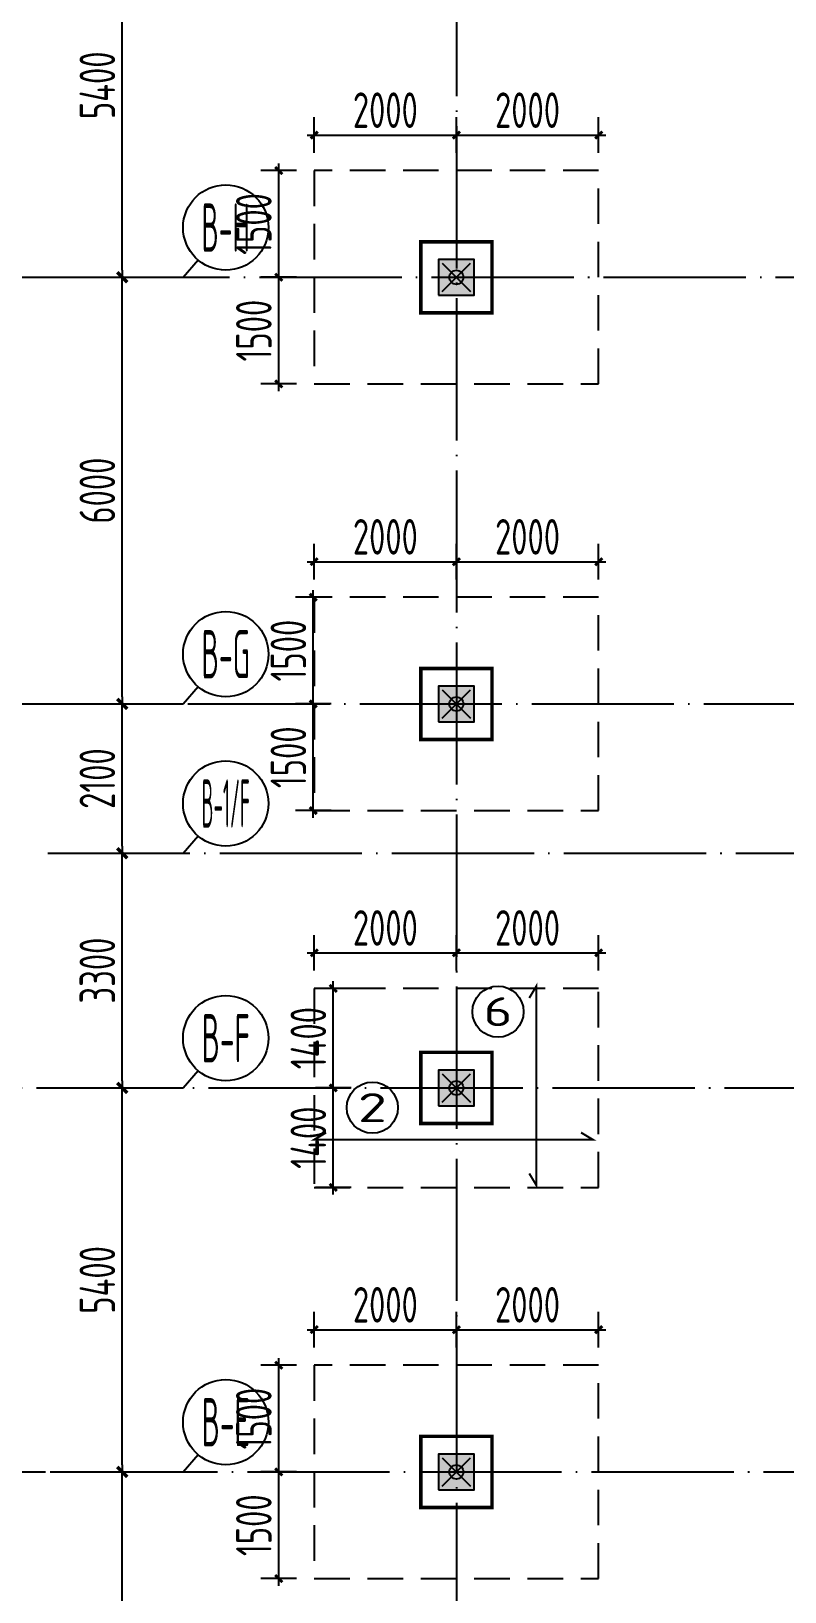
# Model space of a CAD drawing. Extents: x -57409 to 252654, y -8259 to 229119.
# Drawn here: x 120597 to 131196, y 89177 to 111123 of the extents above; entities that cross this region are included whole.
import ezdxf
from ezdxf.enums import TextEntityAlignment as Align

# ---------------------------------------------------------------- set-up
doc = ezdxf.new("R2010")
doc.units = 0
doc.header["$LTSCALE"] = 100
doc.header["$PDMODE"] = 35
doc.header["$PDSIZE"] = 200
doc.linetypes.add('DASHED', pattern=[0.75, 0.5, -0.25])
doc.linetypes.add('DOTE', pattern=[2.42, 2, -0.2, 0.02, -0.2])
doc.layers.get('0').update_dxf_attribs({"linetype": 'CONTINUOUS'})
doc.layers.get('Defpoints').update_dxf_attribs({"linetype": 'CONTINUOUS'})
for name, color, linetype in [('B-TEXT', 3, 'CONTINUOUS'), ('codim', 7, 'CONTINUOUS'), ('COLU', 7, 'CONTINUOUS'), ('CT', 2, 'CONTINUOUS'), ('dote', 253, 'DOTE'), ('h填实-柱墙', 254, 'CONTINUOUS'), ('Z-AXIS', 3, 'CONTINUOUS'), ('Z-TEXT', 2, 'CONTINUOUS'), ('z柱下板带', 140, 'CONTINUOUS'), ('板底钢筋', 24, 'CONTINUOUS')]:
    doc.layers.add(name, color=color, linetype=linetype)
doc.layers.add('重心计算', color=7, linetype='CONTINUOUS', plot=False)
doc.styles.add('_TCH_AXIS', font='tssdeng.shx', dxfattribs={"width": 0.7, "bigfont": 'tssdchn.shx'})
doc.styles.add('COMPLEX', font='tssdeng.shx', dxfattribs={"width": 0.7, "bigfont": 'tssdchn.shx'})
doc.styles.add('Jgcad-DIM', font='tssdeng.shx', dxfattribs={"width": 0.7, "bigfont": 'tssdchn.shx'})
doc.styles.add('TSSD_Dimension', font='tssdeng.shx', dxfattribs={"width": 0.7})
doc.dimstyles.new('TSSD_100_100$0', dxfattribs={"dimtxt": 300, "dimasz": 100, "dimexe": 100, "dimexo": 250, "dimgap": 100, "dimtad": 1, "dimdec": 0, "dimzin": 0, "dimdsep": 46, "dimtxsty": 'TSSD_Dimension', "dimblk": '_tsdbk', "dimblk1": '_tsdbk', "dimblk2": '_tsdbk', "dimsah": 1, "dimcen": 0, "dimdle": 100, "dimclrt": 7, "dimadec": 0, "dimazin": 0, "dimtfac": 1, "dimtdec": 0, "dimtix": 1, "dimtmove": 2, "dimatfit": 3, "dimldrblk": '_tsdbk', "dimfxl": 1, "dimtolj": 1, "dimtzin": 0, "dimarcsym": 0})

# ---------------------------------------------------------------- blocks, each defined once
blk = doc.blocks.new('_tsdbk')
blk.add_line((-1, 0), (0, 0))
at = {"const_width": 0.5}
blk.add_lwpolyline([(-0.7, -0.7), (0.7, 0.7)], dxfattribs=at)
blk = doc.blocks.new('*D218')
at = {"layer": 'Defpoints', "color": 0}
for p in [(120616, 90863), (121877, 90863), (120616, 84863)]:
    blk.add_point(p, dxfattribs=at)
at = {"layer": 'Z-AXIS', "color": 0, "lineweight": -2}
for p, q in [((120866, 90863), (121977, 90863)), ((121877, 84963), (121877, 90763)), ((120866, 84863), (121977, 84863))]:
    blk.add_line(p, q, dxfattribs=at)
at = {"layer": 'Z-AXIS', "color": 0, "lineweight": -2, "xscale": 100, "yscale": 100, "zscale": 100}
for p, rotation in [((121877, 90863), 90), ((121877, 84863), 270)]:
    blk.add_blockref('_tsdbk', p, dxfattribs=dict(at, rotation=rotation))
at = {"layer": 'Z-AXIS', "color": 7, "insert": (121527, 87863), "char_height": 500, "attachment_point": 5, "rotation": 90, "style": 'TSSD_Dimension'}
blk.add_mtext('\\A1;6000', dxfattribs=at)
blk = doc.blocks.new('*D219')
at = {"layer": 'Defpoints', "color": 0}
for p in [(120616, 96263), (121877, 96263), (120616, 90863)]:
    blk.add_point(p, dxfattribs=at)
at = {"layer": 'Z-AXIS', "color": 0, "lineweight": -2}
for p, q in [((120866, 96263), (121977, 96263)), ((121877, 90963), (121877, 96163)), ((120866, 90863), (121977, 90863))]:
    blk.add_line(p, q, dxfattribs=at)
at = {"layer": 'Z-AXIS', "color": 0, "lineweight": -2, "xscale": 100, "yscale": 100, "zscale": 100}
for p, rotation in [((121877, 96263), 90), ((121877, 90863), 270)]:
    blk.add_blockref('_tsdbk', p, dxfattribs=dict(at, rotation=rotation))
at = {"layer": 'Z-AXIS', "color": 7, "insert": (121527, 93563), "char_height": 500, "attachment_point": 5, "rotation": 90, "style": 'TSSD_Dimension'}
blk.add_mtext('\\A1;5400', dxfattribs=at)
blk = doc.blocks.new('*D220')
at = {"layer": 'Defpoints', "color": 0}
for p in [(120616, 99563), (121877, 99563), (120616, 96263)]:
    blk.add_point(p, dxfattribs=at)
at = {"layer": 'Z-AXIS', "color": 0, "lineweight": -2}
for p, q in [((120866, 99563), (121977, 99563)), ((121877, 96363), (121877, 99463)), ((120866, 96263), (121977, 96263))]:
    blk.add_line(p, q, dxfattribs=at)
at = {"layer": 'Z-AXIS', "color": 0, "lineweight": -2, "xscale": 100, "yscale": 100, "zscale": 100}
for p, rotation in [((121877, 99563), 90), ((121877, 96263), 270)]:
    blk.add_blockref('_tsdbk', p, dxfattribs=dict(at, rotation=rotation))
at = {"layer": 'Z-AXIS', "color": 7, "insert": (121527, 97913), "char_height": 500, "attachment_point": 5, "rotation": 90, "style": 'TSSD_Dimension'}
blk.add_mtext('\\A1;3300', dxfattribs=at)
blk = doc.blocks.new('*D221')
at = {"layer": 'Defpoints', "color": 0}
for p in [(120616, 101663), (121877, 101663), (120616, 99563)]:
    blk.add_point(p, dxfattribs=at)
at = {"layer": 'Z-AXIS', "color": 0, "lineweight": -2}
for p, q in [((120866, 101663), (121977, 101663)), ((121877, 99663), (121877, 101563)), ((120866, 99563), (121977, 99563))]:
    blk.add_line(p, q, dxfattribs=at)
at = {"layer": 'Z-AXIS', "color": 0, "lineweight": -2, "xscale": 100, "yscale": 100, "zscale": 100}
for p, rotation in [((121877, 101663), 90), ((121877, 99563), 270)]:
    blk.add_blockref('_tsdbk', p, dxfattribs=dict(at, rotation=rotation))
at = {"layer": 'Z-AXIS', "color": 7, "insert": (121527, 100613), "char_height": 500, "attachment_point": 5, "rotation": 90, "style": 'TSSD_Dimension'}
blk.add_mtext('\\A1;2100', dxfattribs=at)
blk = doc.blocks.new('*D222')
at = {"layer": 'Defpoints', "color": 0}
for p in [(120616, 107663), (121877, 107663), (120616, 101663)]:
    blk.add_point(p, dxfattribs=at)
at = {"layer": 'Z-AXIS', "color": 0, "lineweight": -2}
for p, q in [((120866, 107663), (121977, 107663)), ((121877, 101763), (121877, 107563)), ((120866, 101663), (121977, 101663))]:
    blk.add_line(p, q, dxfattribs=at)
at = {"layer": 'Z-AXIS', "color": 0, "lineweight": -2, "xscale": 100, "yscale": 100, "zscale": 100}
for p, rotation in [((121877, 107663), 90), ((121877, 101663), 270)]:
    blk.add_blockref('_tsdbk', p, dxfattribs=dict(at, rotation=rotation))
at = {"layer": 'Z-AXIS', "color": 7, "insert": (121527, 104663), "char_height": 500, "attachment_point": 5, "rotation": 90, "style": 'TSSD_Dimension'}
blk.add_mtext('\\A1;6000', dxfattribs=at)
blk = doc.blocks.new('*D223')
at = {"layer": 'Defpoints', "color": 0}
for p in [(120616, 113063), (121877, 113063), (120616, 107663)]:
    blk.add_point(p, dxfattribs=at)
at = {"layer": 'Z-AXIS', "color": 0, "lineweight": -2}
for p, q in [((120866, 113063), (121977, 113063)), ((121877, 107763), (121877, 112963)), ((120866, 107663), (121977, 107663))]:
    blk.add_line(p, q, dxfattribs=at)
at = {"layer": 'Z-AXIS', "color": 0, "lineweight": -2, "xscale": 100, "yscale": 100, "zscale": 100}
for p, rotation in [((121877, 113063), 90), ((121877, 107663), 270)]:
    blk.add_blockref('_tsdbk', p, dxfattribs=dict(at, rotation=rotation))
at = {"layer": 'Z-AXIS', "color": 7, "insert": (121527, 110363), "char_height": 500, "attachment_point": 5, "rotation": 90, "style": 'TSSD_Dimension'}
blk.add_mtext('\\A1;5400', dxfattribs=at)
blk = doc.blocks.new('_AXISO')
blk.add_circle((0, 0), 0.5)
at = {"layer": 'B-TEXT', "style": 'COMPLEX', "width": 1.450893}
blk.add_attdef('A', text='', height=0.56, dxfattribs=at).set_placement((0.249375, -0.28), (0.749375, -0.28), align=Align.FIT)
blk = doc.blocks.new('_ArchTick')
at = {"color": 0, "linetype": 'ByBlock', "const_width": 0.4}
blk.add_lwpolyline([(-0.5, -0.5), (0.5, 0.5)], dxfattribs=at)
blk = doc.blocks.new('*D878')
at = {"layer": 'codim', "color": 7, "lineweight": -2}
for p, q in [((124328, 90863), (123828, 90863)), ((124328, 89363), (123828, 89363))]:
    blk.add_line(p, q, dxfattribs=at)
at = {"layer": 'codim', "color": 0, "lineweight": -2}
blk.add_line((124078, 89263), (124078, 90963), dxfattribs=at)
at = {"layer": 'Defpoints', "color": 0}
for p in [(124078, 90863), (124578, 90863), (124578, 89363)]:
    blk.add_point(p, dxfattribs=at)
at = {"layer": 'codim', "color": 0, "lineweight": -2, "xscale": 100, "yscale": 100, "zscale": 100}
for p, rotation in [((124078, 90863), 90), ((124078, 89363), 270)]:
    blk.add_blockref('_ArchTick', p, dxfattribs=dict(at, rotation=rotation))
at = {"layer": 'codim', "color": 1, "insert": (123728, 90113), "char_height": 500, "attachment_point": 5, "rotation": 90, "style": 'Jgcad-DIM'}
blk.add_mtext('\\A1;1500', dxfattribs=at)
blk = doc.blocks.new('*D879')
at = {"layer": 'codim', "color": 0, "lineweight": -2}
blk.add_line((124078, 90763), (124078, 92463), dxfattribs=at)
at = {"layer": 'codim', "color": 7, "lineweight": -2}
for p, q in [((124328, 92363), (123828, 92363)), ((124328, 90863), (123828, 90863))]:
    blk.add_line(p, q, dxfattribs=at)
at = {"layer": 'Defpoints', "color": 0}
for p in [(124078, 92363), (124578, 92363), (124578, 90863)]:
    blk.add_point(p, dxfattribs=at)
at = {"layer": 'codim', "color": 0, "lineweight": -2, "xscale": 100, "yscale": 100, "zscale": 100}
for p, rotation in [((124078, 92363), 90), ((124078, 90863), 270)]:
    blk.add_blockref('_ArchTick', p, dxfattribs=dict(at, rotation=rotation))
at = {"layer": 'codim', "color": 1, "insert": (123728, 91613), "char_height": 500, "attachment_point": 5, "rotation": 90, "style": 'Jgcad-DIM'}
blk.add_mtext('\\A1;1500', dxfattribs=at)
blk = doc.blocks.new('*D880')
at = {"layer": 'codim', "color": 7, "lineweight": -2}
for p, q in [((124578, 92613), (124578, 93113)), ((126578, 92613), (126578, 93113))]:
    blk.add_line(p, q, dxfattribs=at)
at = {"layer": 'codim', "color": 0, "lineweight": -2}
blk.add_line((124478, 92863), (126678, 92863), dxfattribs=at)
at = {"layer": 'Defpoints', "color": 0}
for p in [(126578, 92863), (124578, 92363), (126578, 92363)]:
    blk.add_point(p, dxfattribs=at)
at = {"layer": 'codim', "color": 0, "lineweight": -2, "xscale": 100, "yscale": 100, "zscale": 100, "rotation": 180}
blk.add_blockref('_ArchTick', (124578, 92863), dxfattribs=at)
at = {"layer": 'codim', "color": 0, "lineweight": -2, "xscale": 100, "yscale": 100, "zscale": 100}
blk.add_blockref('_ArchTick', (126578, 92863), dxfattribs=at)
at = {"layer": 'codim', "color": 1, "insert": (125578, 93213), "char_height": 500, "attachment_point": 5, "style": 'Jgcad-DIM'}
blk.add_mtext('\\A1;2000', dxfattribs=at)
blk = doc.blocks.new('*D881')
at = {"layer": 'codim', "color": 7, "lineweight": -2}
for p, q in [((126578, 92613), (126578, 93113)), ((128578, 92613), (128578, 93113))]:
    blk.add_line(p, q, dxfattribs=at)
at = {"layer": 'codim', "color": 0, "lineweight": -2}
blk.add_line((126478, 92863), (128678, 92863), dxfattribs=at)
at = {"layer": 'Defpoints', "color": 0}
for p in [(128578, 92863), (126578, 92363), (128578, 92363)]:
    blk.add_point(p, dxfattribs=at)
at = {"layer": 'codim', "color": 0, "lineweight": -2, "xscale": 100, "yscale": 100, "zscale": 100, "rotation": 180}
blk.add_blockref('_ArchTick', (126578, 92863), dxfattribs=at)
at = {"layer": 'codim', "color": 0, "lineweight": -2, "xscale": 100, "yscale": 100, "zscale": 100}
blk.add_blockref('_ArchTick', (128578, 92863), dxfattribs=at)
at = {"layer": 'codim', "color": 1, "insert": (127578, 93213), "char_height": 500, "attachment_point": 5, "style": 'Jgcad-DIM'}
blk.add_mtext('\\A1;2000', dxfattribs=at)
blk = doc.blocks.new('*D894')
at = {"layer": 'codim', "color": 0, "lineweight": -2}
blk.add_line((124845, 94763), (124845, 96363), dxfattribs=at)
at = {"layer": 'codim', "color": 7, "lineweight": -2}
for p, q in [((125095, 96263), (124595, 96263)), ((125095, 94863), (124595, 94863))]:
    blk.add_line(p, q, dxfattribs=at)
at = {"layer": 'Defpoints', "color": 0}
for p in [(124845, 96263), (125345, 96263), (125345, 94863)]:
    blk.add_point(p, dxfattribs=at)
at = {"layer": 'codim', "color": 0, "lineweight": -2, "xscale": 100, "yscale": 100, "zscale": 100}
for p, rotation in [((124845, 96263), 90), ((124845, 94863), 270)]:
    blk.add_blockref('_ArchTick', p, dxfattribs=dict(at, rotation=rotation))
at = {"layer": 'codim', "color": 1, "insert": (124495, 95563), "char_height": 500, "attachment_point": 5, "rotation": 90, "style": 'Jgcad-DIM'}
blk.add_mtext('\\A1;1400', dxfattribs=at)
blk = doc.blocks.new('*D895')
at = {"layer": 'codim', "color": 7, "lineweight": -2}
for p, q in [((125095, 97663), (124595, 97663)), ((125095, 96263), (124595, 96263))]:
    blk.add_line(p, q, dxfattribs=at)
at = {"layer": 'codim', "color": 0, "lineweight": -2}
blk.add_line((124845, 96163), (124845, 97763), dxfattribs=at)
at = {"layer": 'Defpoints', "color": 0}
for p in [(124845, 97663), (125345, 97663), (125345, 96263)]:
    blk.add_point(p, dxfattribs=at)
at = {"layer": 'codim', "color": 0, "lineweight": -2, "xscale": 100, "yscale": 100, "zscale": 100}
for p, rotation in [((124845, 97663), 90), ((124845, 96263), 270)]:
    blk.add_blockref('_ArchTick', p, dxfattribs=dict(at, rotation=rotation))
at = {"layer": 'codim', "color": 1, "insert": (124495, 96963), "char_height": 500, "attachment_point": 5, "rotation": 90, "style": 'Jgcad-DIM'}
blk.add_mtext('\\A1;1400', dxfattribs=at)
blk = doc.blocks.new('*D896')
at = {"layer": 'codim', "color": 7, "lineweight": -2}
for p, q in [((124578, 97913), (124578, 98413)), ((126578, 97913), (126578, 98413))]:
    blk.add_line(p, q, dxfattribs=at)
at = {"layer": 'codim', "color": 0, "lineweight": -2}
blk.add_line((124478, 98163), (126678, 98163), dxfattribs=at)
at = {"layer": 'Defpoints', "color": 0}
for p in [(126578, 98163), (124578, 97663), (126578, 97663)]:
    blk.add_point(p, dxfattribs=at)
at = {"layer": 'codim', "color": 0, "lineweight": -2, "xscale": 100, "yscale": 100, "zscale": 100, "rotation": 180}
blk.add_blockref('_ArchTick', (124578, 98163), dxfattribs=at)
at = {"layer": 'codim', "color": 0, "lineweight": -2, "xscale": 100, "yscale": 100, "zscale": 100}
blk.add_blockref('_ArchTick', (126578, 98163), dxfattribs=at)
at = {"layer": 'codim', "color": 1, "insert": (125578, 98513), "char_height": 500, "attachment_point": 5, "style": 'Jgcad-DIM'}
blk.add_mtext('\\A1;2000', dxfattribs=at)
blk = doc.blocks.new('*D897')
at = {"layer": 'codim', "color": 7, "lineweight": -2}
for p, q in [((126578, 97913), (126578, 98413)), ((128578, 97913), (128578, 98413))]:
    blk.add_line(p, q, dxfattribs=at)
at = {"layer": 'codim', "color": 0, "lineweight": -2}
blk.add_line((126478, 98163), (128678, 98163), dxfattribs=at)
at = {"layer": 'Defpoints', "color": 0}
for p in [(128578, 98163), (126578, 97663), (128578, 97663)]:
    blk.add_point(p, dxfattribs=at)
at = {"layer": 'codim', "color": 0, "lineweight": -2, "xscale": 100, "yscale": 100, "zscale": 100, "rotation": 180}
blk.add_blockref('_ArchTick', (126578, 98163), dxfattribs=at)
at = {"layer": 'codim', "color": 0, "lineweight": -2, "xscale": 100, "yscale": 100, "zscale": 100}
blk.add_blockref('_ArchTick', (128578, 98163), dxfattribs=at)
at = {"layer": 'codim', "color": 1, "insert": (127578, 98513), "char_height": 500, "attachment_point": 5, "style": 'Jgcad-DIM'}
blk.add_mtext('\\A1;2000', dxfattribs=at)
blk = doc.blocks.new('*D910')
at = {"layer": 'codim', "color": 7, "lineweight": -2}
for p, q in [((124814, 101663), (124314, 101663)), ((124814, 100163), (124314, 100163))]:
    blk.add_line(p, q, dxfattribs=at)
at = {"layer": 'codim', "color": 0, "lineweight": -2}
blk.add_line((124564, 100063), (124564, 101763), dxfattribs=at)
at = {"layer": 'Defpoints', "color": 0}
for p in [(124564, 101663), (125064, 101663), (125064, 100163)]:
    blk.add_point(p, dxfattribs=at)
at = {"layer": 'codim', "color": 0, "lineweight": -2, "xscale": 100, "yscale": 100, "zscale": 100}
for p, rotation in [((124564, 101663), 90), ((124564, 100163), 270)]:
    blk.add_blockref('_ArchTick', p, dxfattribs=dict(at, rotation=rotation))
at = {"layer": 'codim', "color": 1, "insert": (124214, 100913), "char_height": 500, "attachment_point": 5, "rotation": 90, "style": 'Jgcad-DIM'}
blk.add_mtext('\\A1;1500', dxfattribs=at)
blk = doc.blocks.new('*D911')
at = {"layer": 'codim', "color": 7, "lineweight": -2}
for p, q in [((124814, 103163), (124314, 103163)), ((124814, 101663), (124314, 101663))]:
    blk.add_line(p, q, dxfattribs=at)
at = {"layer": 'codim', "color": 0, "lineweight": -2}
blk.add_line((124564, 101563), (124564, 103263), dxfattribs=at)
at = {"layer": 'Defpoints', "color": 0}
for p in [(124564, 103163), (125064, 103163), (125064, 101663)]:
    blk.add_point(p, dxfattribs=at)
at = {"layer": 'codim', "color": 0, "lineweight": -2, "xscale": 100, "yscale": 100, "zscale": 100}
for p, rotation in [((124564, 103163), 90), ((124564, 101663), 270)]:
    blk.add_blockref('_ArchTick', p, dxfattribs=dict(at, rotation=rotation))
at = {"layer": 'codim', "color": 1, "insert": (124214, 102413), "char_height": 500, "attachment_point": 5, "rotation": 90, "style": 'Jgcad-DIM'}
blk.add_mtext('\\A1;1500', dxfattribs=at)
blk = doc.blocks.new('*D912')
at = {"layer": 'codim', "color": 7, "lineweight": -2}
for p, q in [((124578, 103413), (124578, 103913)), ((126578, 103413), (126578, 103913))]:
    blk.add_line(p, q, dxfattribs=at)
at = {"layer": 'codim', "color": 0, "lineweight": -2}
blk.add_line((124478, 103663), (126678, 103663), dxfattribs=at)
at = {"layer": 'Defpoints', "color": 0}
for p in [(126578, 103663), (124578, 103163), (126578, 103163)]:
    blk.add_point(p, dxfattribs=at)
at = {"layer": 'codim', "color": 0, "lineweight": -2, "xscale": 100, "yscale": 100, "zscale": 100, "rotation": 180}
blk.add_blockref('_ArchTick', (124578, 103663), dxfattribs=at)
at = {"layer": 'codim', "color": 0, "lineweight": -2, "xscale": 100, "yscale": 100, "zscale": 100}
blk.add_blockref('_ArchTick', (126578, 103663), dxfattribs=at)
at = {"layer": 'codim', "color": 1, "insert": (125578, 104013), "char_height": 500, "attachment_point": 5, "style": 'Jgcad-DIM'}
blk.add_mtext('\\A1;2000', dxfattribs=at)
blk = doc.blocks.new('*D913')
at = {"layer": 'codim', "color": 7, "lineweight": -2}
for p, q in [((126578, 103413), (126578, 103913)), ((128578, 103413), (128578, 103913))]:
    blk.add_line(p, q, dxfattribs=at)
at = {"layer": 'codim', "color": 0, "lineweight": -2}
blk.add_line((126478, 103663), (128678, 103663), dxfattribs=at)
at = {"layer": 'Defpoints', "color": 0}
for p in [(128578, 103663), (126578, 103163), (128578, 103163)]:
    blk.add_point(p, dxfattribs=at)
at = {"layer": 'codim', "color": 0, "lineweight": -2, "xscale": 100, "yscale": 100, "zscale": 100, "rotation": 180}
blk.add_blockref('_ArchTick', (126578, 103663), dxfattribs=at)
at = {"layer": 'codim', "color": 0, "lineweight": -2, "xscale": 100, "yscale": 100, "zscale": 100}
blk.add_blockref('_ArchTick', (128578, 103663), dxfattribs=at)
at = {"layer": 'codim', "color": 1, "insert": (127578, 104013), "char_height": 500, "attachment_point": 5, "style": 'Jgcad-DIM'}
blk.add_mtext('\\A1;2000', dxfattribs=at)
blk = doc.blocks.new('*D731')
at = {"layer": 'codim', "color": 0, "lineweight": -2}
blk.add_line((124078, 106063), (124078, 107763), dxfattribs=at)
at = {"layer": 'codim', "color": 7, "lineweight": -2}
for p, q in [((124328, 107663), (123828, 107663)), ((124328, 106163), (123828, 106163))]:
    blk.add_line(p, q, dxfattribs=at)
at = {"layer": 'Defpoints', "color": 0}
for p in [(124078, 107663), (124578, 107663), (124578, 106163)]:
    blk.add_point(p, dxfattribs=at)
at = {"layer": 'codim', "color": 0, "lineweight": -2, "xscale": 100, "yscale": 100, "zscale": 100}
for p, rotation in [((124078, 107663), 90), ((124078, 106163), 270)]:
    blk.add_blockref('_ArchTick', p, dxfattribs=dict(at, rotation=rotation))
at = {"layer": 'codim', "color": 1, "insert": (123728, 106913), "char_height": 500, "attachment_point": 5, "rotation": 90, "style": 'Jgcad-DIM'}
blk.add_mtext('\\A1;1500', dxfattribs=at)
blk = doc.blocks.new('*D732')
at = {"layer": 'codim', "color": 7, "lineweight": -2}
for p, q in [((124328, 109163), (123828, 109163)), ((124328, 107663), (123828, 107663))]:
    blk.add_line(p, q, dxfattribs=at)
at = {"layer": 'codim', "color": 0, "lineweight": -2}
blk.add_line((124078, 107563), (124078, 109263), dxfattribs=at)
at = {"layer": 'Defpoints', "color": 0}
for p in [(124078, 109163), (124578, 109163), (124578, 107663)]:
    blk.add_point(p, dxfattribs=at)
at = {"layer": 'codim', "color": 0, "lineweight": -2, "xscale": 100, "yscale": 100, "zscale": 100}
for p, rotation in [((124078, 109163), 90), ((124078, 107663), 270)]:
    blk.add_blockref('_ArchTick', p, dxfattribs=dict(at, rotation=rotation))
at = {"layer": 'codim', "color": 1, "insert": (123728, 108413), "char_height": 500, "attachment_point": 5, "rotation": 90, "style": 'Jgcad-DIM'}
blk.add_mtext('\\A1;1500', dxfattribs=at)
blk = doc.blocks.new('*D733')
at = {"layer": 'codim', "color": 7, "lineweight": -2}
for p, q in [((124578, 109413), (124578, 109913)), ((126578, 109413), (126578, 109913))]:
    blk.add_line(p, q, dxfattribs=at)
at = {"layer": 'codim', "color": 0, "lineweight": -2}
blk.add_line((124478, 109663), (126678, 109663), dxfattribs=at)
at = {"layer": 'Defpoints', "color": 0}
for p in [(126578, 109663), (124578, 109163), (126578, 109163)]:
    blk.add_point(p, dxfattribs=at)
at = {"layer": 'codim', "color": 0, "lineweight": -2, "xscale": 100, "yscale": 100, "zscale": 100, "rotation": 180}
blk.add_blockref('_ArchTick', (124578, 109663), dxfattribs=at)
at = {"layer": 'codim', "color": 0, "lineweight": -2, "xscale": 100, "yscale": 100, "zscale": 100}
blk.add_blockref('_ArchTick', (126578, 109663), dxfattribs=at)
at = {"layer": 'codim', "color": 1, "insert": (125578, 110013), "char_height": 500, "attachment_point": 5, "style": 'Jgcad-DIM'}
blk.add_mtext('\\A1;2000', dxfattribs=at)
blk = doc.blocks.new('*D734')
at = {"layer": 'codim', "color": 7, "lineweight": -2}
for p, q in [((126578, 109413), (126578, 109913)), ((128578, 109413), (128578, 109913))]:
    blk.add_line(p, q, dxfattribs=at)
at = {"layer": 'codim', "color": 0, "lineweight": -2}
blk.add_line((126478, 109663), (128678, 109663), dxfattribs=at)
at = {"layer": 'Defpoints', "color": 0}
for p in [(128578, 109663), (126578, 109163), (128578, 109163)]:
    blk.add_point(p, dxfattribs=at)
at = {"layer": 'codim', "color": 0, "lineweight": -2, "xscale": 100, "yscale": 100, "zscale": 100, "rotation": 180}
blk.add_blockref('_ArchTick', (126578, 109663), dxfattribs=at)
at = {"layer": 'codim', "color": 0, "lineweight": -2, "xscale": 100, "yscale": 100, "zscale": 100}
blk.add_blockref('_ArchTick', (128578, 109663), dxfattribs=at)
at = {"layer": 'codim', "color": 1, "insert": (127578, 110013), "char_height": 500, "attachment_point": 5, "style": 'Jgcad-DIM'}
blk.add_mtext('\\A1;2000', dxfattribs=at)

msp = doc.modelspace()

# ---------------------------------------------------------------- hatches: boundary and pattern name
at = {"layer": 'h填实-柱墙'}
for points in [[(126327.6, 107412.7), (126827.6, 107412.7), (126827.6, 107912.7), (126327.6, 107912.7)], [(126327.6, 101412.7), (126827.6, 101412.7), (126827.6, 101912.7), (126327.6, 101912.7)], [(126327.6, 96012.7), (126827.6, 96012.7), (126827.6, 96512.7), (126327.6, 96512.7)], [(126327.6, 90612.7), (126827.6, 90612.7), (126827.6, 91112.7), (126327.6, 91112.7)]]:
    msp.add_hatch(color=256, dxfattribs=at).paths.add_polyline_path(points)

# ---------------------------------------------------------------- linework, layer by layer
at = {"layer": 'COLU'}
for points in [[(126327.6, 107412.7), (126827.6, 107412.7), (126827.6, 107912.7), (126327.6, 107912.7)], [(126327.6, 101412.7), (126827.6, 101412.7), (126827.6, 101912.7), (126327.6, 101912.7)], [(126327.6, 96012.7), (126827.6, 96012.7), (126827.6, 96512.7), (126327.6, 96512.7)], [(126327.6, 90612.7), (126827.6, 90612.7), (126827.6, 91112.7), (126327.6, 91112.7)]]:
    msp.add_lwpolyline(points, close=True, dxfattribs=at)
at = {"layer": 'CT', "const_width": 50}
for points in [[(126077.6, 107162.7), (127077.6, 107162.7), (127077.6, 108162.7), (126077.6, 108162.7)], [(126077.6, 101162.7), (127077.6, 101162.7), (127077.6, 102162.7), (126077.6, 102162.7)], [(126077.6, 95762.7), (127077.6, 95762.7), (127077.6, 96762.7), (126077.6, 96762.7)], [(126077.6, 90362.7), (127077.6, 90362.7), (127077.6, 91362.7), (126077.6, 91362.7)]]:
    msp.add_lwpolyline(points, close=True, dxfattribs=at)
at = {"layer": 'dote', "ltscale": 10}
for p, q in [((126577.6, 218687.9), (126577.6, 73862.7)), ((65727.6, 107662.7), (134677.6, 107662.7)), ((71977.6, 101662.7), (134677.6, 101662.7)), ((120828.8, 99562.7), (140677.6, 99562.7)), ((72269.5, 96262.7), (151777.6, 96262.7)), ((80077.6, 90862.7), (151777.6, 90862.7))]:
    msp.add_line(p, q, dxfattribs=at)
at = {"layer": 'Z-AXIS'}
for p, q in [((122733.2, 107662.7), (122942.7, 107907.2)), ((120865.6, 107662.7), (122733.2, 107662.7)), ((122733.2, 101662.7), (122942.7, 101907.2)), ((120865.6, 101662.7), (122733.2, 101662.7)), ((122733.2, 99562.7), (122942.7, 99807.2)), ((120865.6, 99562.7), (122733.2, 99562.7)), ((122733.2, 96262.7), (122942.7, 96507.2)), ((120865.6, 96262.7), (122733.2, 96262.7)), ((122733.2, 90862.7), (122942.7, 91107.2)), ((120865.6, 90862.7), (122733.2, 90862.7))]:
    msp.add_line(p, q, dxfattribs=at)
at = {"layer": 'z柱下板带', "linetype": 'DASHED', "ltscale": 10}
for points in [[(124577.6, 106162.7), (128577.6, 106162.7), (128577.6, 109162.7), (124577.6, 109162.7)], [(124577.6, 100162.7), (128577.6, 100162.7), (128577.6, 103162.7), (124577.6, 103162.7)], [(124577.6, 89362.7), (128577.6, 89362.7), (128577.6, 92362.7), (124577.6, 92362.7)]]:
    msp.add_lwpolyline(points, close=True, dxfattribs=at)
at = {"layer": 'z柱下板带', "color": 181, "linetype": 'DASHED', "ltscale": 10}
msp.add_lwpolyline([(124577.6, 94862.7), (128577.6, 94862.7), (128577.6, 97662.7), (124577.6, 97662.7)], close=True, dxfattribs=at)
at = {"layer": '板底钢筋', "const_width": 30}
for points in [[(127602.3, 95060), (127702.3, 94893.3), (127702.3, 97694.6), (127602.3, 97527.9)], [(124744.3, 95635.1), (124577.6, 95535.1), (128496.7, 95535.1), (128330.1, 95635.1)]]:
    msp.add_lwpolyline(points, dxfattribs=at)
at = {"layer": '重心计算', "color": 5}
for p in [(126577.6, 107662.7), (126577.6, 107662.7), (126577.6, 107662.7), (126577.6, 101662.7), (126577.6, 101662.7), (126577.6, 101662.7), (126577.6, 96262.7), (126577.6, 96262.7), (126577.6, 96262.7), (126577.6, 90862.7), (126577.6, 90862.7), (126577.6, 90862.7)]:
    msp.add_point(p, dxfattribs=at)

# ---------------------------------------------------------------- block references
at = {"layer": 'Z-AXIS'}
ref = msp.add_blockref('_AXISO', (123333.2, 108362.7), dxfattribs=dict(at, xscale=1199.999999999998, yscale=1200, zscale=1200, rotation=359.9996457873846))
ref.add_attrib('A', 'B-H', dxfattribs={"color": 7, "height": 678.82, "rotation": 359.99965, "style": '_TCH_AXIS', "width": 0.42623}).set_placement((122993.7, 108023.3), (123672.6, 108023.3), align=Align.FIT)
ref = msp.add_blockref('_AXISO', (123333.2, 102362.7), dxfattribs=dict(at, xscale=1199.999999999998, yscale=1200, zscale=1200, rotation=359.9996457873846))
ref.add_attrib('A', 'B-G', dxfattribs={"color": 7, "height": 678.82, "rotation": 359.99965, "style": '_TCH_AXIS', "width": 0.419355}).set_placement((122993.7, 102023.3), (123672.6, 102023.3), align=Align.FIT)
ref = msp.add_blockref('_AXISO', (123333.2, 100262.7), dxfattribs=dict(at, xscale=1199.999999999998, yscale=1200, zscale=1200, rotation=359.9996457873846))
ref.add_attrib('A', 'B-1/F', dxfattribs={"color": 7, "height": 678.82, "rotation": 359.99965, "style": '_TCH_AXIS', "width": 0.26}).set_placement((122993.7, 99923.3), (123672.6, 99923.3), align=Align.FIT)
ref = msp.add_blockref('_AXISO', (123333.2, 96962.7), dxfattribs=dict(at, xscale=1199.999999999998, yscale=1200, zscale=1200, rotation=359.9996457873846))
ref.add_attrib('A', 'B-F', dxfattribs={"color": 7, "height": 678.82, "rotation": 359.99965, "style": '_TCH_AXIS', "width": 0.433333}).set_placement((122993.7, 96623.3), (123672.6, 96623.3), align=Align.FIT)
ref = msp.add_blockref('_AXISO', (123333.2, 91562.7), dxfattribs=dict(at, xscale=1199.999999999998, yscale=1200, zscale=1200, rotation=359.9996457873846))
ref.add_attrib('A', 'B-E', dxfattribs={"color": 7, "height": 678.82, "rotation": 359.99965, "style": '_TCH_AXIS', "width": 0.433333}).set_placement((122993.7, 91223.3), (123672.6, 91223.3), align=Align.FIT)
at = {"layer": 'Z-TEXT'}
ref = msp.add_blockref('_AXISO', (127162.5, 97335.2), dxfattribs=dict(at, xscale=720.0000000000074, yscale=720, zscale=720, rotation=359.9996457873825))
ref.add_attrib('A', '6', dxfattribs={"layer": 'Z-AXIS', "color": 7, "height": 407.3, "rotation": 359.99965, "style": '_TCH_AXIS', "width": 2}).set_placement((126958.9, 97131.6), (127366.2, 97131.6), align=Align.FIT)
ref = msp.add_blockref('_AXISO', (125395.6, 95985.4), dxfattribs=dict(at, xscale=720.0000000000074, yscale=720, zscale=720, rotation=359.9996457873825))
ref.add_attrib('A', '2', dxfattribs={"layer": 'Z-AXIS', "color": 7, "height": 407.3, "rotation": 359.99965, "style": '_TCH_AXIS', "width": 1.857143}).set_placement((125191.9, 95781.8), (125599.2, 95781.8), align=Align.FIT)

# ---------------------------------------------------------------- dimensions: what is measured, and where the dimension line sits
at = {"layer": 'codim'}
for base, p1, p2, angle, picture, middle in [((126577.6, 109662.7), (124577.6, 109162.7), (126577.6, 109162.7), 0, '*D733', (125577.6, 110012.7)), ((128577.6, 109662.7), (126577.6, 109162.7), (128577.6, 109162.7), 0, '*D734', (127577.6, 110012.7)), ((124077.6, 109162.7), (124577.6, 107662.7), (124577.6, 109162.7), 90, '*D732', (123727.6, 108412.7)), ((124077.6, 107662.7), (124577.6, 106162.7), (124577.6, 107662.7), 90, '*D731', (123727.6, 106912.7)), ((124564.2, 103162.7), (125064.2, 101662.7), (125064.2, 103162.7), 90, '*D911', (124214.2, 102412.7)), ((124564.2, 101662.7), (125064.2, 100162.7), (125064.2, 101662.7), 90, '*D910', (124214.2, 100912.7)), ((124845.2, 97662.7), (125345.2, 96262.7), (125345.2, 97662.7), 90, '*D895', (124495.2, 96962.7)), ((124845.2, 96262.7), (125345.2, 94862.7), (125345.2, 96262.7), 90, '*D894', (124495.2, 95562.7)), ((124077.6, 92362.7), (124577.6, 90862.7), (124577.6, 92362.7), 90, '*D879', (123727.6, 91612.7)), ((124077.6, 90862.7), (124577.6, 89362.7), (124577.6, 90862.7), 90, '*D878', (123727.6, 90112.7))]:
    dim = msp.add_linear_dim(base=base, p1=p1, p2=p2, angle=angle, dimstyle='TSSD_100_100$0', override={"dimtxt": 500, "dimexe": 250, "dimtxsty": 'Jgcad-DIM', "dimblk": 'ArchTick', "dimblk1": 'ArchTick', "dimblk2": 'ArchTick', "dimclre": 7, "dimclrt": 1, "dimadec": 3}, dxfattribs=at)
    dim.commit()
    dim.dimension.update_dxf_attribs({"geometry": picture, "text_midpoint": middle})
for base, p1, p2, picture, middle in [((126577.6, 103662.7), (124577.6, 103162.7), (126577.6, 103162.7), '*D912', (125577.6, 104012.7)), ((128577.6, 103662.7), (126577.6, 103162.7), (128577.6, 103162.7), '*D913', (127577.6, 104012.7)), ((126577.6, 98162.7), (124577.6, 97662.7), (126577.6, 97662.7), '*D896', (125577.6, 98512.7)), ((128577.6, 98162.7), (126577.6, 97662.7), (128577.6, 97662.7), '*D897', (127577.6, 98512.7)), ((126577.6, 92862.7), (124577.6, 92362.7), (126577.6, 92362.7), '*D880', (125577.6, 93212.7)), ((128577.6, 92862.7), (126577.6, 92362.7), (128577.6, 92362.7), '*D881', (127577.6, 93212.7))]:
    dim = msp.add_linear_dim(base=base, p1=p1, p2=p2, dimstyle='TSSD_100_100$0', override={"dimtxt": 500, "dimexe": 250, "dimtxsty": 'Jgcad-DIM', "dimblk": 'ArchTick', "dimblk1": 'ArchTick', "dimblk2": 'ArchTick', "dimclre": 7, "dimclrt": 1, "dimadec": 3}, dxfattribs=at)
    dim.commit()
    dim.dimension.update_dxf_attribs({"geometry": picture, "text_midpoint": middle})
at = {"layer": 'Z-AXIS'}
for base, p1, p2, picture, middle in [((121877.1, 113062.7), (120615.6, 107662.7), (120615.6, 113062.7), '*D223', (121527.1, 110362.7)), ((121877.1, 107662.7), (120615.6, 101662.7), (120615.6, 107662.7), '*D222', (121527.1, 104662.7)), ((121877.1, 101662.7), (120615.6, 99562.7), (120615.6, 101662.7), '*D221', (121527.1, 100612.7)), ((121877.1, 99562.7), (120615.6, 96262.7), (120615.6, 99562.7), '*D220', (121527.1, 97912.7)), ((121877.1, 96262.7), (120615.6, 90862.7), (120615.6, 96262.7), '*D219', (121527.1, 93562.7)), ((121877.1, 90862.7), (120615.6, 84862.7), (120615.6, 90862.7), '*D218', (121527.1, 87862.7))]:
    dim = msp.add_linear_dim(base=base, p1=p1, p2=p2, angle=90, dimstyle='TSSD_100_100$0', override={"dimtxt": 500}, dxfattribs=at)
    dim.commit()
    dim.dimension.update_dxf_attribs({"geometry": picture, "text_midpoint": middle})

doc.saveas('drawing.dxf')
